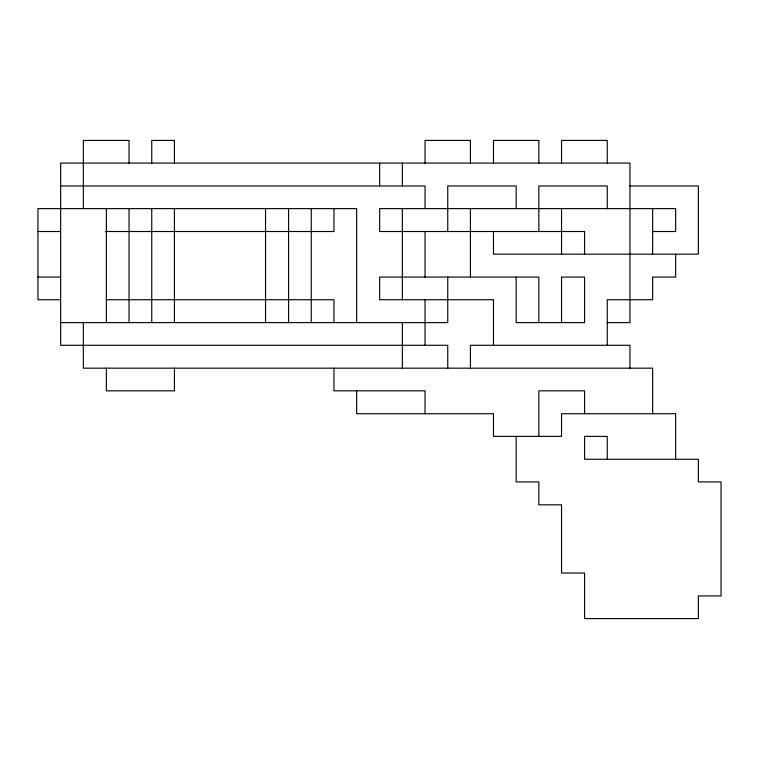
<?xml version="1.0" encoding="UTF-8"?>
<svg xmlns="http://www.w3.org/2000/svg" width="759" height="759" viewBox="0 0 759 759"><rect width="100%" height="100%" fill="white"/><g stroke="black" fill="none" stroke-linecap="round" stroke-linejoin="round"><path stroke-width="1.14" d="M60.644 185.964L425.049 185.964L425.049 208.621M629.951 185.964L698.356 185.964L698.356 254.18L493.464 254.18L493.464 231.514M37.95 231.514L60.644 231.514M105.748 231.514L333.951 231.514L333.951 208.621M652.636 231.514L675.662 231.514L675.662 208.621L379.671 208.621L379.671 231.514L584.563 231.514L584.563 254.18M37.95 277.073L60.644 277.073M60.644 299.729L37.95 299.729L37.95 208.621L356.645 208.621L356.645 322.622M106.364 299.729L333.951 299.729L333.951 322.622M60.644 322.622L447.744 322.622L447.744 277.073M607.257 322.622L629.951 322.622L629.951 163.071L60.644 163.071L60.644 345.279L447.744 345.279L447.744 368.172M675.662 254.18L675.662 277.073L652.636 277.073L652.636 299.729L607.257 299.729L607.257 345.279M675.662 459.271L675.662 413.721L561.537 413.721L561.537 436.378L493.464 436.378L493.464 413.721L356.645 413.721L356.645 390.828M652.636 208.621L652.636 254.18M652.636 413.721L652.636 368.172L83.338 368.172L83.338 322.622M629.951 368.172L629.951 345.279L470.438 345.279L470.438 368.172M607.257 163.071L607.257 140.415L561.537 140.415L561.537 163.071M607.257 208.621L607.257 185.964L538.843 185.964L538.843 231.514M607.257 459.271L607.257 436.378L584.563 436.378L584.563 459.271L698.356 459.271L698.356 481.927L721.05 481.927L721.05 595.929L698.356 595.929L698.356 618.585L584.563 618.585L584.563 573.036L561.537 573.036L561.537 504.82L538.843 504.82L538.843 481.927L516.158 481.927L516.158 436.378M584.563 413.721L584.563 390.828L538.843 390.828L538.843 436.378M561.537 208.621L561.537 254.18M561.537 322.622L561.537 277.073L584.563 277.073L584.563 322.622L516.158 322.622L516.158 277.073M538.843 163.071L538.843 140.415L493.464 140.415L493.464 163.071M538.843 322.622L538.843 277.073L379.671 277.073L379.671 299.729L493.464 299.729L493.464 345.279M516.158 208.621L516.158 185.964L447.744 185.964L447.744 231.514M470.438 163.071L470.438 140.415L425.049 140.415L425.049 163.071M470.438 208.621L470.438 277.073M425.049 231.514L425.049 277.073M425.049 299.729L425.049 345.279M425.049 413.721L425.049 390.828L333.951 390.828L333.951 368.172M402.355 163.071L402.355 185.964M402.355 208.621L402.355 299.729M402.355 322.622L402.355 368.172M379.671 163.071L379.671 185.964M311.256 208.621L311.256 322.622M288.562 208.621L288.562 322.622M265.536 208.621L265.536 322.622M174.437 163.071L174.437 140.415L151.743 140.415L151.743 163.071M174.437 208.621L174.437 322.622M174.437 368.172L174.437 390.828L106.364 390.828L106.364 368.172M151.743 208.621L151.743 322.622M129.049 163.071L129.049 140.415L83.338 140.415L83.338 208.621M129.049 208.621L129.049 322.622M106.364 208.621L106.364 322.622"/></g></svg>
